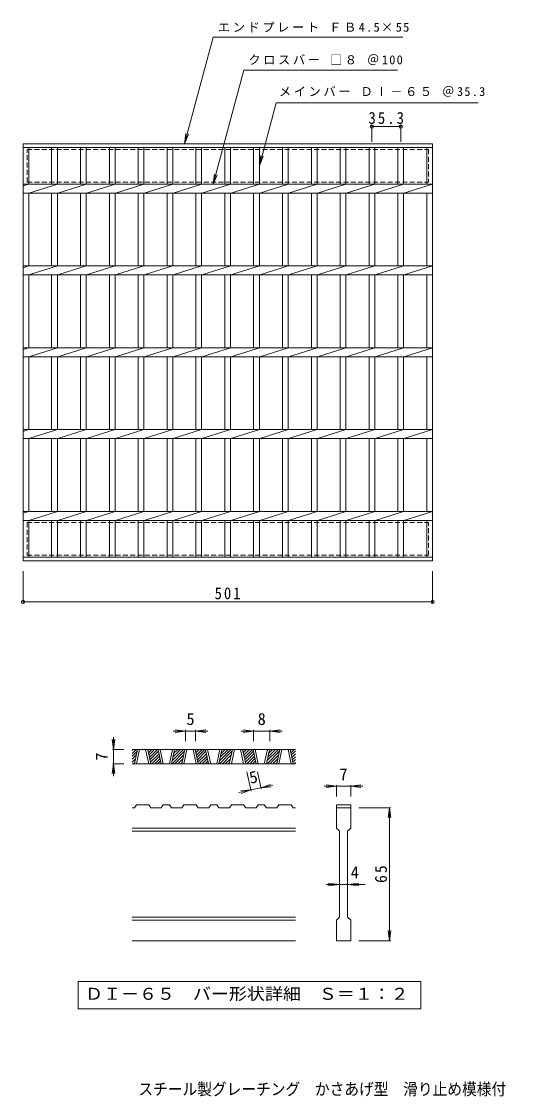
# Model space of a CAD drawing. Units: millimetres, scale not verified, with parts at other scales. Extents: x -573 to 809, y -686 to 651.
# Drawn here: x -573 to 27, y -663 to 651 of the extents above; entities that cross this region are included whole.
import ezdxf
from ezdxf.enums import TextEntityAlignment as Align

# ---------------------------------------------------------------- set-up
doc = ezdxf.new("R2010")
doc.units = ezdxf.units.MM
doc.header["$LTSCALE"] = 5
doc.header["$PDMODE"] = 32
doc.header["$PDSIZE"] = 4
doc.linetypes.add('DASHED1', pattern=[1.8, 1.2, -0.6])
for name, color, linetype, lineweight in [('B-1', 2, 'Continuous', 9), ('B-2', 3, 'Continuous', 9), ('B-4', 7, 'Continuous', 9), ('D-0', 3, 'Continuous', 9), ('D-4', 7, 'Continuous', 9)]:
    doc.layers.add(name, color=color, linetype=linetype, lineweight=lineweight)
doc.layers.add('F-5_F-5ﾚｲﾔ', color=2, linetype='Continuous')
doc.styles.add('ＭＳ ゴシック', font='')
doc.styles.get('ＭＳ ゴシック').set_extended_font_data('MS Gothic')

msp = doc.modelspace()

# ---------------------------------------------------------------- linework, layer by layer
at = {"layer": 'B-1', "linetype": 'DASHED1'}
for p, q in [((-565.839, 454.807), (-565.839, 494.807)), ((-565.839, 454.807), (-74.839, 454.807)), ((-565.839, 38.807), (-565.839, -1.193)), ((-565.839, 38.807), (-74.839, 38.807))]:
    msp.add_line(p, q, dxfattribs=at)
for points in [[(-565.839, 494.807), (-74.839, 494.807), (-74.839, 454.807)], [(-565.839, -1.193), (-74.839, -1.193), (-74.839, 38.807)]]:
    msp.add_lwpolyline(points, dxfattribs=at)
at = {"layer": 'B-2'}
for p, q in [((-570.839, -8.193), (-570.839, 501.807)), ((-570.839, 501.807), (-69.839, 501.807)), ((-69.839, 501.807), (-69.839, -8.193)), ((-570.839, 497.307), (-69.839, 497.307)), ((-563.839, 452.307), (-563.839, 497.307)), ((-535.939, 497.307), (-535.939, 452.307)), ((-528.939, 497.307), (-528.939, 452.307)), ((-500.639, 497.307), (-500.639, 452.307)), ((-493.639, 497.307), (-493.639, 452.307)), ((-465.339, 497.307), (-465.339, 452.307)), ((-458.339, 497.307), (-458.339, 452.307)), ((-430.039, 497.307), (-430.039, 452.307)), ((-423.039, 497.307), (-423.039, 452.307)), ((-394.739, 497.307), (-394.739, 452.307)), ((-387.739, 497.307), (-387.739, 452.307)), ((-359.439, 497.307), (-359.439, 452.307)), ((-352.439, 497.307), (-352.439, 452.307)), ((-324.139, 497.307), (-324.139, 452.307)), ((-317.139, 497.307), (-317.139, 452.307)), ((-288.839, 497.307), (-288.839, 452.307)), ((-281.839, 497.307), (-281.839, 452.307)), ((-253.539, 497.307), (-253.539, 452.307)), ((-246.539, 497.307), (-246.539, 452.307)), ((-218.239, 497.307), (-218.239, 452.307)), ((-211.239, 497.307), (-211.239, 452.307)), ((-182.939, 497.307), (-182.939, 452.307)), ((-175.939, 497.307), (-175.939, 452.307)), ((-147.639, 497.307), (-147.639, 452.307)), ((-140.639, 497.307), (-140.639, 452.307)), ((-112.339, 497.307), (-112.339, 452.307)), ((-105.339, 497.307), (-105.339, 452.307)), ((-76.839, 497.307), (-76.839, 452.307)), ((-570.839, 450.227), (-564.239, 452.307)), ((-570.839, 452.307), (-69.839, 452.307)), ((-563.839, 441.307), (-528.939, 452.307)), ((-528.539, 441.307), (-493.639, 452.307)), ((-493.239, 441.307), (-458.339, 452.307)), ((-457.939, 441.307), (-423.039, 452.307)), ((-422.639, 441.307), (-387.739, 452.307)), ((-387.339, 441.307), (-352.439, 452.307)), ((-352.039, 441.307), (-317.139, 452.307)), ((-316.739, 441.307), (-281.839, 452.307)), ((-281.439, 441.307), (-246.539, 452.307)), ((-246.139, 441.307), (-211.239, 452.307)), ((-210.839, 441.307), (-175.939, 452.307)), ((-175.539, 441.307), (-140.639, 452.307)), ((-140.239, 441.307), (-105.339, 452.307)), ((-104.939, 441.307), (-70.039, 452.307)), ((-570.839, 441.307), (-69.839, 441.307)), ((-563.839, 352.306), (-563.839, 441.307)), ((-535.939, 441.307), (-535.939, 352.306)), ((-528.939, 441.307), (-528.939, 352.306)), ((-500.639, 441.307), (-500.639, 352.306)), ((-493.639, 441.307), (-493.639, 352.306)), ((-465.339, 441.307), (-465.339, 352.306)), ((-458.339, 441.307), (-458.339, 352.306)), ((-430.039, 441.307), (-430.039, 352.306)), ((-423.039, 441.307), (-423.039, 352.306)), ((-394.739, 441.307), (-394.739, 352.306)), ((-387.739, 441.307), (-387.739, 352.306)), ((-359.439, 441.307), (-359.439, 352.306)), ((-352.439, 441.307), (-352.439, 352.306)), ((-324.139, 441.307), (-324.139, 352.306)), ((-317.139, 441.307), (-317.139, 352.306)), ((-288.839, 441.307), (-288.839, 352.306)), ((-281.839, 441.307), (-281.839, 352.306)), ((-253.539, 441.307), (-253.539, 352.306)), ((-246.539, 441.307), (-246.539, 352.306)), ((-218.239, 441.307), (-218.239, 352.306)), ((-211.239, 441.307), (-211.239, 352.306)), ((-182.939, 441.307), (-182.939, 352.306)), ((-175.939, 441.307), (-175.939, 352.306)), ((-147.639, 441.307), (-147.639, 352.306)), ((-140.639, 441.307), (-140.639, 352.306)), ((-112.339, 441.307), (-112.339, 352.306)), ((-105.339, 441.307), (-105.339, 352.306)), ((-76.839, 441.307), (-76.839, 352.306)), ((-570.839, 350.227), (-564.239, 352.307)), ((-570.839, 352.307), (-69.839, 352.307)), ((-563.839, 341.307), (-528.939, 352.307)), ((-528.539, 341.307), (-493.639, 352.307)), ((-493.239, 341.307), (-458.339, 352.307)), ((-457.939, 341.307), (-423.039, 352.307)), ((-422.639, 341.307), (-387.739, 352.307)), ((-387.339, 341.307), (-352.439, 352.307)), ((-352.039, 341.307), (-317.139, 352.307)), ((-316.739, 341.307), (-281.839, 352.307)), ((-281.439, 341.307), (-246.539, 352.307)), ((-246.139, 341.307), (-211.239, 352.307)), ((-210.839, 341.307), (-175.939, 352.307)), ((-175.539, 341.307), (-140.639, 352.307)), ((-140.239, 341.307), (-105.339, 352.307)), ((-104.939, 341.307), (-70.039, 352.307)), ((-570.839, 341.307), (-69.839, 341.307)), ((-563.839, 252.306), (-563.839, 341.307)), ((-535.939, 341.307), (-535.939, 252.306)), ((-528.939, 341.307), (-528.939, 252.306)), ((-500.639, 341.307), (-500.639, 252.306)), ((-493.639, 341.307), (-493.639, 252.306)), ((-465.339, 341.307), (-465.339, 252.306)), ((-458.339, 341.307), (-458.339, 252.306)), ((-430.039, 341.307), (-430.039, 252.306)), ((-423.039, 341.307), (-423.039, 252.306)), ((-394.739, 341.307), (-394.739, 252.306)), ((-387.739, 341.307), (-387.739, 252.306)), ((-359.439, 341.307), (-359.439, 252.306)), ((-352.439, 341.307), (-352.439, 252.306)), ((-324.139, 341.307), (-324.139, 252.306)), ((-317.139, 341.307), (-317.139, 252.306)), ((-288.839, 341.307), (-288.839, 252.306)), ((-281.839, 341.307), (-281.839, 252.306)), ((-253.539, 341.307), (-253.539, 252.306)), ((-246.539, 341.307), (-246.539, 252.306)), ((-218.239, 341.307), (-218.239, 252.306)), ((-211.239, 341.307), (-211.239, 252.306)), ((-182.939, 341.307), (-182.939, 252.306)), ((-175.939, 341.307), (-175.939, 252.306)), ((-147.639, 341.307), (-147.639, 252.306)), ((-140.639, 341.307), (-140.639, 252.306)), ((-112.339, 341.307), (-112.339, 252.306)), ((-105.339, 341.307), (-105.339, 252.306)), ((-76.839, 341.307), (-76.839, 252.306)), ((-570.839, 250.227), (-564.239, 252.307)), ((-570.839, 252.307), (-69.839, 252.307)), ((-563.839, 241.307), (-528.939, 252.307)), ((-528.539, 241.307), (-493.639, 252.307)), ((-493.239, 241.307), (-458.339, 252.307)), ((-457.939, 241.307), (-423.039, 252.307)), ((-422.639, 241.307), (-387.739, 252.307)), ((-387.339, 241.307), (-352.439, 252.307)), ((-352.039, 241.307), (-317.139, 252.307)), ((-316.739, 241.307), (-281.839, 252.307)), ((-281.439, 241.307), (-246.539, 252.307)), ((-246.139, 241.307), (-211.239, 252.307)), ((-210.839, 241.307), (-175.939, 252.307)), ((-175.539, 241.307), (-140.639, 252.307)), ((-140.239, 241.307), (-105.339, 252.307)), ((-104.939, 241.307), (-70.039, 252.307)), ((-570.839, 241.307), (-69.839, 241.307)), ((-563.839, 152.307), (-563.839, 241.307)), ((-535.939, 241.307), (-535.939, 152.307)), ((-528.939, 241.307), (-528.939, 152.307)), ((-500.639, 241.307), (-500.639, 152.307)), ((-493.639, 241.307), (-493.639, 152.307)), ((-465.339, 241.307), (-465.339, 152.307)), ((-458.339, 241.307), (-458.339, 152.307)), ((-430.039, 241.307), (-430.039, 152.307)), ((-423.039, 241.307), (-423.039, 152.307)), ((-394.739, 241.307), (-394.739, 152.307)), ((-387.739, 241.307), (-387.739, 152.307)), ((-359.439, 241.307), (-359.439, 152.307)), ((-352.439, 241.307), (-352.439, 152.307)), ((-324.139, 241.307), (-324.139, 152.307)), ((-317.139, 241.307), (-317.139, 152.307)), ((-288.839, 241.307), (-288.839, 152.307)), ((-281.839, 241.307), (-281.839, 152.307)), ((-253.539, 241.307), (-253.539, 152.307)), ((-246.539, 241.307), (-246.539, 152.307)), ((-218.239, 241.307), (-218.239, 152.307)), ((-211.239, 241.307), (-211.239, 152.307)), ((-182.939, 241.307), (-182.939, 152.307)), ((-175.939, 241.307), (-175.939, 152.307)), ((-147.639, 241.307), (-147.639, 152.307)), ((-140.639, 241.307), (-140.639, 152.307)), ((-112.339, 241.307), (-112.339, 152.307)), ((-105.339, 241.307), (-105.339, 152.307)), ((-76.839, 241.307), (-76.839, 152.307)), ((-570.839, 150.227), (-564.239, 152.307)), ((-570.839, 152.307), (-69.839, 152.307)), ((-563.839, 141.307), (-528.939, 152.307)), ((-528.539, 141.307), (-493.639, 152.307)), ((-493.239, 141.307), (-458.339, 152.307)), ((-457.939, 141.307), (-423.039, 152.307)), ((-422.639, 141.307), (-387.739, 152.307)), ((-387.339, 141.307), (-352.439, 152.307)), ((-352.039, 141.307), (-317.139, 152.307)), ((-316.739, 141.307), (-281.839, 152.307)), ((-281.439, 141.307), (-246.539, 152.307)), ((-246.139, 141.307), (-211.239, 152.307)), ((-210.839, 141.307), (-175.939, 152.307)), ((-175.539, 141.307), (-140.639, 152.307)), ((-140.239, 141.307), (-105.339, 152.307)), ((-104.939, 141.307), (-70.039, 152.307)), ((-570.839, 141.307), (-69.839, 141.307)), ((-563.839, 52.306), (-563.839, 141.307)), ((-535.939, 141.307), (-535.939, 52.306)), ((-528.939, 141.307), (-528.939, 52.306)), ((-500.639, 141.307), (-500.639, 52.306)), ((-493.639, 141.307), (-493.639, 52.306)), ((-465.339, 141.307), (-465.339, 52.306)), ((-458.339, 141.307), (-458.339, 52.306)), ((-430.039, 141.307), (-430.039, 52.306)), ((-423.039, 141.307), (-423.039, 52.306)), ((-394.739, 141.307), (-394.739, 52.306)), ((-387.739, 141.307), (-387.739, 52.306)), ((-359.439, 141.307), (-359.439, 52.306)), ((-352.439, 141.307), (-352.439, 52.306)), ((-324.139, 141.307), (-324.139, 52.306)), ((-317.139, 141.307), (-317.139, 52.306)), ((-288.839, 141.307), (-288.839, 52.306)), ((-281.839, 141.307), (-281.839, 52.306)), ((-253.539, 141.307), (-253.539, 52.306)), ((-246.539, 141.307), (-246.539, 52.306)), ((-218.239, 141.307), (-218.239, 52.306)), ((-211.239, 141.307), (-211.239, 52.306)), ((-182.939, 141.307), (-182.939, 52.306)), ((-175.939, 141.307), (-175.939, 52.306)), ((-147.639, 141.307), (-147.639, 52.306)), ((-140.639, 141.307), (-140.639, 52.306)), ((-112.339, 141.307), (-112.339, 52.306)), ((-105.339, 141.307), (-105.339, 52.306)), ((-76.839, 141.307), (-76.839, 52.306)), ((-570.839, 50.227), (-564.239, 52.307)), ((-570.839, 52.306), (-69.839, 52.306)), ((-570.839, 41.307), (-69.839, 41.307)), ((-563.839, 41.307), (-528.939, 52.307)), ((-563.839, -3.693), (-563.839, 41.307)), ((-535.939, 41.307), (-535.939, -3.693)), ((-528.939, 41.307), (-528.939, -3.693)), ((-528.539, 41.307), (-493.639, 52.307)), ((-500.639, 41.307), (-500.639, -3.693)), ((-493.639, 41.307), (-493.639, -3.693)), ((-493.239, 41.307), (-458.339, 52.307)), ((-465.339, 41.307), (-465.339, -3.693)), ((-458.339, 41.307), (-458.339, -3.693)), ((-457.939, 41.307), (-423.039, 52.307)), ((-430.039, 41.307), (-430.039, -3.693)), ((-423.039, 41.307), (-423.039, -3.693)), ((-422.639, 41.307), (-387.739, 52.307)), ((-394.739, 41.307), (-394.739, -3.693)), ((-387.739, 41.307), (-387.739, -3.693)), ((-387.339, 41.307), (-352.439, 52.307)), ((-359.439, 41.307), (-359.439, -3.693)), ((-352.439, 41.307), (-352.439, -3.693)), ((-352.039, 41.307), (-317.139, 52.307)), ((-324.139, 41.307), (-324.139, -3.693)), ((-317.139, 41.307), (-317.139, -3.693)), ((-316.739, 41.307), (-281.839, 52.307)), ((-288.839, 41.307), (-288.839, -3.693)), ((-281.839, 41.307), (-281.839, -3.693)), ((-281.439, 41.307), (-246.539, 52.307)), ((-253.539, 41.307), (-253.539, -3.693)), ((-246.539, 41.307), (-246.539, -3.693)), ((-246.139, 41.307), (-211.239, 52.307)), ((-218.239, 41.307), (-218.239, -3.693)), ((-211.239, 41.307), (-211.239, -3.693)), ((-210.839, 41.307), (-175.939, 52.307)), ((-182.939, 41.307), (-182.939, -3.693)), ((-175.939, 41.307), (-175.939, -3.693)), ((-175.539, 41.307), (-140.639, 52.307)), ((-147.639, 41.307), (-147.639, -3.693)), ((-140.639, 41.307), (-140.639, -3.693)), ((-140.239, 41.307), (-105.339, 52.307)), ((-112.339, 41.307), (-112.339, -3.693)), ((-105.339, 41.307), (-105.339, -3.693)), ((-104.939, 41.307), (-70.039, 52.307)), ((-76.839, 41.307), (-76.839, -3.693)), ((-69.839, -3.693), (-570.839, -3.693)), ((-69.839, -8.193), (-570.839, -8.193))]:
    msp.add_line(p, q, dxfattribs=at)
at = {"layer": 'B-4'}
for p, q in [((-373.363, 501.807), (-338.529, 631.807)), ((-338.529, 631.807), (-106.407, 631.807)), ((-338.289, 452.307), (-300.91, 591.807)), ((-300.91, 591.807), (-112.786, 591.807)), ((-281.839, 474.807), (-261.207, 551.807)), ((-261.207, 551.807), (-14.165, 551.807)), ((-373.363, 501.807), (-371.731, 514.2)), ((-373.363, 501.807), (-368.579, 513.355)), ((-144.139, 504.083), (-144.139, 524.209)), ((-144.139, 522.709), (-108.839, 522.709)), ((-108.839, 504.083), (-108.839, 524.209)), ((-281.839, 474.807), (-280.207, 487.2)), ((-281.839, 474.807), (-277.055, 486.355)), ((-338.289, 452.307), (-336.657, 464.7)), ((-338.289, 452.307), (-333.505, 463.855)), ((-570.839, -20.693), (-570.839, -59.693)), ((-69.839, -20.693), (-69.839, -59.693)), ((-570.839, -58.193), (-69.839, -58.193))]:
    msp.add_line(p, q, dxfattribs=at)
for p in [(-144.139, 522.709), (-108.839, 522.709), (-570.839, -58.193), (-69.839, -58.193)]:
    msp.add_point(p, dxfattribs=at)
at = {"layer": 'D-0'}
for p, q in [((-237.563, -238.551), (-437.563, -238.551)), ((-437.563, -239.871), (-436.242, -238.551)), ((-437.563, -243.407), (-432.707, -238.551)), ((-437.563, -246.942), (-431.435, -240.814)), ((-437.563, -250.478), (-432.397, -245.312)), ((-434.695, -256.051), (-430.95, -238.551)), ((-432.195, -256.051), (-428.45, -238.551)), ((-420.95, -238.551), (-417.205, -256.051)), ((-418.45, -238.551), (-414.705, -256.051)), ((-418.207, -239.69), (-417.067, -238.551)), ((-417.583, -242.602), (-413.532, -238.551)), ((-416.96, -245.515), (-409.996, -238.551)), ((-416.337, -248.427), (-406.461, -238.551)), ((-415.714, -251.339), (-405.184, -240.81)), ((-415.09, -254.252), (-404.561, -243.722)), ((-413.354, -256.051), (-403.937, -246.634)), ((-409.819, -256.051), (-403.314, -249.547)), ((-401.922, -256.051), (-405.667, -238.551)), ((-399.422, -256.051), (-403.167, -238.551)), ((-388.177, -238.551), (-391.922, -256.051)), ((-385.667, -238.551), (-389.412, -256.051)), ((-388.669, -252.579), (-374.641, -238.551)), ((-388.606, -256.051), (-373.369, -240.814)), ((-387.707, -248.081), (-378.176, -238.551)), ((-386.744, -243.583), (-381.712, -238.551)), ((-385.782, -239.085), (-385.247, -238.551)), ((-385.07, -256.051), (-374.331, -245.312)), ((-376.629, -256.051), (-372.884, -238.551)), ((-374.129, -256.051), (-370.384, -238.551)), ((-362.884, -238.551), (-359.139, -256.051)), ((-360.384, -238.551), (-356.639, -256.051)), ((-360.14, -239.69), (-359.001, -238.551)), ((-359.517, -242.602), (-355.466, -238.551)), ((-358.894, -245.515), (-351.93, -238.551)), ((-358.271, -248.427), (-348.395, -238.551)), ((-357.648, -251.339), (-347.118, -240.81)), ((-357.024, -254.252), (-346.495, -243.722)), ((-355.288, -256.051), (-345.871, -246.634)), ((-351.753, -256.051), (-345.248, -249.547)), ((-343.856, -256.051), (-347.601, -238.551)), ((-341.356, -256.051), (-345.101, -238.551)), ((-330.111, -238.551), (-333.856, -256.051)), ((-327.601, -238.551), (-331.346, -256.051)), ((-330.603, -252.579), (-316.575, -238.551)), ((-330.539, -256.051), (-315.303, -240.814)), ((-329.641, -248.081), (-320.11, -238.551)), ((-328.678, -243.583), (-323.646, -238.551)), ((-327.716, -239.085), (-327.181, -238.551)), ((-327.004, -256.051), (-316.265, -245.312)), ((-318.563, -256.051), (-314.818, -238.551)), ((-316.063, -256.051), (-312.318, -238.551)), ((-304.818, -238.551), (-301.073, -256.051)), ((-302.318, -238.551), (-298.573, -256.051)), ((-302.074, -239.69), (-300.935, -238.551)), ((-301.451, -242.602), (-297.4, -238.551)), ((-300.828, -245.515), (-293.864, -238.551)), ((-300.205, -248.427), (-290.329, -238.551)), ((-299.582, -251.339), (-289.052, -240.81)), ((-298.958, -254.252), (-288.429, -243.722)), ((-297.222, -256.051), (-287.805, -246.634)), ((-293.687, -256.051), (-287.182, -249.547)), ((-285.79, -256.051), (-289.535, -238.551)), ((-283.29, -256.051), (-287.035, -238.551)), ((-272.045, -238.551), (-275.79, -256.051)), ((-269.535, -238.551), (-273.28, -256.051)), ((-272.537, -252.579), (-258.509, -238.551)), ((-272.473, -256.051), (-257.237, -240.814)), ((-271.575, -248.081), (-262.044, -238.551)), ((-270.612, -243.583), (-265.58, -238.551)), ((-269.65, -239.085), (-269.115, -238.551)), ((-268.938, -256.051), (-258.199, -245.312)), ((-260.497, -256.051), (-256.752, -238.551)), ((-257.997, -256.051), (-254.252, -238.551)), ((-246.752, -238.551), (-243.007, -256.051)), ((-244.252, -238.551), (-240.507, -256.051)), ((-244.008, -239.69), (-242.869, -238.551)), ((-243.385, -242.602), (-239.334, -238.551)), ((-242.762, -245.515), (-237.563, -240.316)), ((-242.139, -248.427), (-237.563, -243.851)), ((-241.516, -251.339), (-237.563, -247.387)), ((-437.563, -254.013), (-433.36, -249.81)), ((-237.563, -256.051), (-437.563, -256.051)), ((-436.065, -256.051), (-434.322, -254.309)), ((-406.283, -256.051), (-402.691, -252.459)), ((-402.748, -256.051), (-402.068, -255.371)), ((-381.534, -256.051), (-375.294, -249.81)), ((-377.999, -256.051), (-376.256, -254.309)), ((-348.217, -256.051), (-344.625, -252.459)), ((-344.682, -256.051), (-344.002, -255.371)), ((-323.468, -256.051), (-317.228, -249.81)), ((-319.933, -256.051), (-318.19, -254.309)), ((-290.151, -256.051), (-286.559, -252.459)), ((-286.616, -256.051), (-285.936, -255.371)), ((-265.402, -256.051), (-259.162, -249.81)), ((-261.867, -256.051), (-260.124, -254.309)), ((-240.892, -254.252), (-237.563, -250.922)), ((-239.156, -256.051), (-237.563, -254.458)), ((-434.652, -309.801), (-437.563, -309.801)), ((-434.652, -309.801), (-432.152, -306.051)), ((-417.162, -306.051), (-432.152, -306.051)), ((-417.162, -306.051), (-414.662, -309.801)), ((-401.879, -309.801), (-414.662, -309.801)), ((-401.879, -309.801), (-399.379, -306.051)), ((-391.879, -306.051), (-399.379, -306.051)), ((-391.879, -306.051), (-389.369, -309.801)), ((-376.586, -309.801), (-389.369, -309.801)), ((-376.586, -309.801), (-374.086, -306.051)), ((-359.096, -306.051), (-374.086, -306.051)), ((-359.096, -306.051), (-356.596, -309.801)), ((-343.813, -309.801), (-356.596, -309.801)), ((-343.813, -309.801), (-341.313, -306.051)), ((-333.813, -306.051), (-341.313, -306.051)), ((-333.813, -306.051), (-331.303, -309.801)), ((-318.52, -309.801), (-331.303, -309.801)), ((-318.52, -309.801), (-316.02, -306.051)), ((-301.03, -306.051), (-316.02, -306.051)), ((-301.03, -306.051), (-298.53, -309.801)), ((-285.747, -309.801), (-298.53, -309.801)), ((-285.747, -309.801), (-283.247, -306.051)), ((-275.747, -306.051), (-283.247, -306.051)), ((-275.747, -306.051), (-273.237, -309.801)), ((-260.454, -309.801), (-273.237, -309.801)), ((-260.454, -309.801), (-257.954, -306.051)), ((-242.964, -306.051), (-257.954, -306.051)), ((-242.964, -306.051), (-240.464, -309.801)), ((-237.563, -309.801), (-240.464, -309.801)), ((-187.563, -306.051), (-187.563, -309.801)), ((-187.563, -309.801), (-170.063, -309.801)), ((-187.563, -334.801), (-187.563, -309.801)), ((-170.063, -309.801), (-170.063, -334.801)), ((-237.563, -334.801), (-437.563, -334.801)), ((-237.563, -338.551), (-437.563, -338.551)), ((-187.563, -334.801), (-183.813, -338.551)), ((-183.813, -443.551), (-183.813, -338.551)), ((-173.813, -338.551), (-170.063, -334.801)), ((-173.813, -338.551), (-173.813, -443.551)), ((-237.563, -443.551), (-437.563, -443.551)), ((-187.563, -447.301), (-183.813, -443.551)), ((-173.813, -443.551), (-170.063, -447.301)), ((-237.563, -447.301), (-437.563, -447.301)), ((-187.563, -472.301), (-187.563, -447.301)), ((-170.063, -447.301), (-170.063, -472.301)), ((-237.563, -472.301), (-437.563, -472.301)), ((-170.063, -472.301), (-187.563, -472.301))]:
    msp.add_line(p, q, dxfattribs=at)
msp.add_lwpolyline([(-187.563, -306.051), (-170.063, -306.051), (-170.063, -309.801)], dxfattribs=at)
at = {"layer": 'D-0', "color": 7}
msp.add_lwpolyline([(-503.39, -522.301), (-503.39, -555.527), (-84.236, -555.527), (-84.236, -522.301)], close=True, dxfattribs=at)
at = {"layer": 'D-4'}
for p, q in [((-372.313, -216.051), (-387.313, -216.051)), ((-372.313, -216.051), (-384.706, -214.419)), ((-372.313, -216.051), (-384.706, -217.683)), ((-372.313, -214.551), (-372.313, -228.551)), ((-359.813, -216.051), (-372.313, -216.051)), ((-359.813, -216.051), (-347.42, -214.419)), ((-359.813, -214.551), (-359.813, -228.551)), ((-359.813, -216.051), (-347.42, -217.683)), ((-359.813, -216.051), (-344.813, -216.051)), ((-288.964, -216.051), (-303.964, -216.051)), ((-288.964, -216.051), (-301.357, -214.419)), ((-288.964, -216.051), (-301.357, -217.683)), ((-288.964, -214.551), (-288.964, -228.551)), ((-268.964, -216.051), (-288.964, -216.051)), ((-268.964, -216.051), (-256.571, -214.419)), ((-268.964, -214.551), (-268.964, -228.551)), ((-268.964, -216.051), (-256.571, -217.683)), ((-268.964, -216.051), (-253.964, -216.051)), ((-460.063, -238.551), (-461.694, -226.158)), ((-460.063, -238.551), (-460.063, -223.551)), ((-460.063, -238.551), (-458.431, -226.158)), ((-461.563, -238.551), (-447.563, -238.551)), ((-460.063, -238.551), (-460.063, -256.051)), ((-460.063, -256.051), (-461.694, -268.444)), ((-461.563, -256.051), (-447.563, -256.051)), ((-460.063, -256.051), (-458.431, -268.444)), ((-460.063, -256.051), (-460.063, -271.051)), ((-291.916, -289.469), (-296.975, -265.83)), ((-279.693, -286.854), (-284.192, -265.83)), ((-292.23, -288.003), (-306.898, -291.142)), ((-292.23, -288.003), (-304.69, -289.001)), ((-292.23, -288.003), (-304.007, -292.191)), ((-280.007, -285.387), (-292.23, -288.003)), ((-280.007, -285.387), (-268.229, -281.198)), ((-280.007, -285.387), (-265.339, -282.248)), ((-280.007, -285.387), (-267.546, -284.389)), ((-187.563, -283.551), (-202.563, -283.551)), ((-187.563, -283.551), (-199.956, -281.92)), ((-187.563, -283.551), (-199.956, -285.183)), ((-187.563, -282.051), (-187.563, -296.051)), ((-170.063, -283.551), (-187.563, -283.551)), ((-170.063, -283.551), (-157.67, -281.92)), ((-170.063, -282.051), (-170.063, -296.051)), ((-170.063, -283.551), (-157.67, -285.183)), ((-170.063, -283.551), (-155.063, -283.551)), ((-121.063, -309.801), (-160.063, -309.801)), ((-122.563, -309.801), (-124.195, -322.194)), ((-122.563, -309.801), (-120.931, -322.194)), ((-122.563, -472.301), (-122.563, -309.801)), ((-183.813, -403.551), (-200.063, -403.551)), ((-183.813, -403.551), (-197.456, -401.919)), ((-183.813, -403.551), (-197.456, -405.183)), ((-173.813, -403.551), (-183.813, -403.551)), ((-173.813, -403.551), (-160.17, -401.919)), ((-173.813, -403.551), (-160.17, -405.183)), ((-173.813, -403.551), (-152.563, -403.551)), ((-121.063, -472.301), (-160.063, -472.301)), ((-122.563, -472.301), (-124.195, -459.908)), ((-122.563, -472.301), (-120.931, -459.908))]:
    msp.add_line(p, q, dxfattribs=at)

# ---------------------------------------------------------------- texts
at = {"layer": 'B-4', "char_height": 11, "attachment_point": 7, "style": 'ＭＳ ゴシック'}
for s, insert in [('\\T1.21;エンドプレート\\~ＦＢ4.5×55', (-332.657, 637.999)), ('\\T1.21;クロスバー\\~□８\\~＠100', (-295.286, 597.796)), ('\\T1.21;メインバー\\~ＤⅠ－６５\\~＠35.3', (-257.915, 559.042))]:
    msp.add_mtext(s, dxfattribs=dict(at, insert=insert))
at = {"layer": 'B-4', "color": 2, "char_height": 14.66, "attachment_point": 7, "style": 'ＭＳ ゴシック'}
for s, insert in [('\\T1.28;\\W0.9;35.3', (-148.364, 525.709)), ('\\T1.27;\\W0.9;501', (-336.589, -55.193))]:
    msp.add_mtext(s, dxfattribs=dict(at, insert=insert))
at = {"layer": 'D-0', "color": 2, "style": 'ＭＳ ゴシック', "width": 1.1}
msp.add_text('ＤＩ－６５\u3000バー形状詳細\u3000Ｓ＝１：２', height=14.66, dxfattribs=at).set_placement((-495.063, -548.914), align=Align.BOTTOM_LEFT)
at = {"layer": 'D-4', "color": 2, "style": 'ＭＳ ゴシック'}
for s, p in [('5', (-371.063, -213.051)), ('8', (-283.964, -213.051)), ('7', (-183.813, -280.551)), ('4', (-170.063, -400.551))]:
    msp.add_text(s, height=14.66, dxfattribs=at).set_placement(p, align=Align.BOTTOM_LEFT)
for s, rotation, p in [('7', 90, (-463.063, -252.301)), ('5', 12.079, (-291.635, -284.808))]:
    msp.add_text(s, height=14.66, rotation=rotation, dxfattribs=at).set_placement(p, align=Align.BOTTOM_LEFT)
at = {"layer": 'D-4', "color": 2, "insert": (-125.563, -401.676), "char_height": 14.66, "attachment_point": 7, "rotation": 90, "style": 'ＭＳ ゴシック'}
msp.add_mtext('\\T1.27;\\W0.95;65', dxfattribs=at)
at = {"layer": 'F-5_F-5ﾚｲﾔ', "style": 'ＭＳ ゴシック', "width": 0.9}
msp.add_text('スチール製グレーチング\u3000かさあげ型\u3000滑り止め模様付\u3000ＪＩＳ型側溝用', height=14.66, dxfattribs=at).set_placement((-429.828, -665.373), align=Align.BOTTOM_LEFT)

doc.saveas('drawing.dxf')
